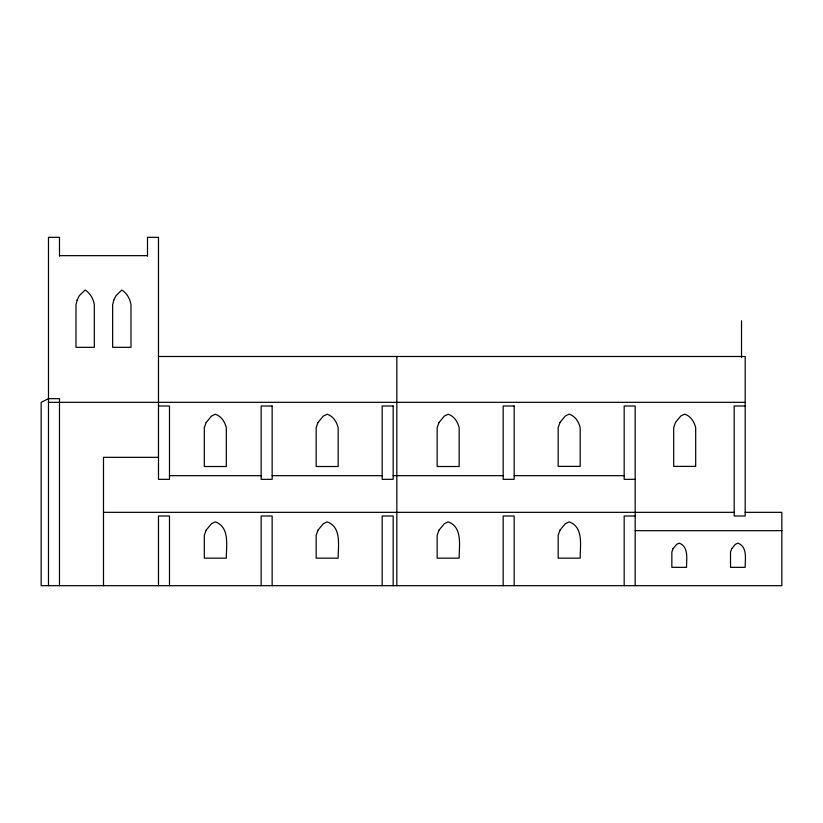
<?xml version="1.0" encoding="UTF-8"?>
<svg xmlns="http://www.w3.org/2000/svg" width="823" height="823" viewBox="0 0 823 823"><rect width="100%" height="100%" fill="white"/><g stroke="black" fill="none" stroke-linecap="round" stroke-linejoin="round"><path stroke-width="1.23" d="M59.482 255.655L147.492 255.655M158.489 356.493L745.185 356.493L745.185 516L734.178 516L734.178 405.996L745.185 405.996M48.485 402.324L745.185 402.334M158.489 405.996L169.487 405.996L169.487 479.336L158.489 479.336L158.489 237.322L147.492 237.322L147.492 256.076M158.489 457.331L103.482 457.331L103.482 585.678M169.487 475.673L261.158 475.673M272.156 475.673L382.17 475.673M393.168 475.673L503.172 475.673M514.169 475.673L624.173 475.673M635.181 479.336L624.173 479.336L624.173 405.996L635.181 405.996L635.181 585.678M103.482 512.338L734.178 512.338M745.185 512.338L781.85 512.338L781.85 585.678L41.15 585.678L41.15 402.324L48.485 398.661L59.482 398.661L59.482 585.678M635.181 516L624.173 516L624.173 585.678M635.181 530.67L781.85 530.67M741.513 320.744L741.513 357.419M514.169 585.678L514.169 516L503.172 516L503.172 585.678M396.83 356.493L396.83 585.678M393.168 585.678L393.168 516L382.17 516L382.17 585.678M272.156 585.678L272.156 516L261.158 516L261.158 585.678M169.487 585.678L169.487 516L158.489 516L158.489 585.678M59.482 256.076L59.482 237.322L48.485 237.322L48.485 585.678M77.136 300.117L75.983 304.705L75.983 347.327L94.316 347.327L94.316 304.705C93.359 298.852 90.263 293.225 85.15 290.035L79.42 295.539L77.136 300.117M113.8 300.117L112.648 304.705L112.648 347.327L130.991 347.327L130.991 304.705C130.024 298.852 126.937 293.225 121.825 290.035L116.094 295.539L113.8 300.117M206.162 422.497L204.32 427.631L204.32 466.507L226.325 466.507L226.325 427.631C224.854 421.849 221.294 416.119 215.328 414.247L211.47 416.088L206.162 422.497M206.162 530.125L204.32 535.259L204.32 558.169L226.325 558.169C226.191 546.133 230.131 527.162 215.328 521.875L211.47 523.706L206.162 530.125M317.997 422.497L316.166 427.631L316.166 466.507L338.16 466.507L338.16 427.631C336.689 421.849 333.14 416.119 327.163 414.247L323.316 416.088L317.997 422.497M317.997 530.125L316.166 535.259L316.166 558.169L338.16 558.169C338.027 546.133 341.977 527.162 327.163 521.875L323.316 523.706L317.997 530.125M438.998 422.497L437.167 427.631L437.167 466.507L459.172 466.507L459.172 427.631C457.701 421.849 454.142 416.119 448.165 414.247L444.317 416.088L438.998 422.497M438.998 530.125L437.167 535.259L437.167 558.169L459.172 558.169C459.028 546.133 462.979 527.162 448.165 521.875L444.317 523.706L438.998 530.125M560.01 422.394L558.169 427.528L558.169 466.394L580.174 466.394L580.174 427.528C578.703 421.736 575.143 416.016 569.177 414.144L565.319 415.975L560.01 422.394M560.01 530.125L558.169 535.259L558.169 558.169L580.174 558.169C580.04 546.133 583.98 527.162 569.177 521.875L565.319 523.706L560.01 530.125M675.508 422.394L673.677 427.528L673.677 466.394L695.682 466.394L695.682 427.528C694.211 421.736 690.651 416.016 684.674 414.144L680.827 415.975L675.508 422.394M673.07 548.643L671.846 552.058L671.846 567.345L686.516 567.345C686.423 559.311 689.057 546.667 679.181 543.139L676.609 544.363L673.07 548.643M731.74 548.643L730.515 552.058L730.515 567.345L745.185 567.345C745.093 559.311 747.726 546.667 737.85 543.139L735.278 544.363L731.74 548.643M272.156 405.996L261.158 405.996L261.158 479.336L272.156 479.336L272.156 405.996M393.168 405.996L382.17 405.996L382.17 479.336L393.168 479.336L393.168 405.996M514.169 405.996L503.172 405.996L503.172 479.336L514.169 479.336L514.169 405.996"/></g></svg>
